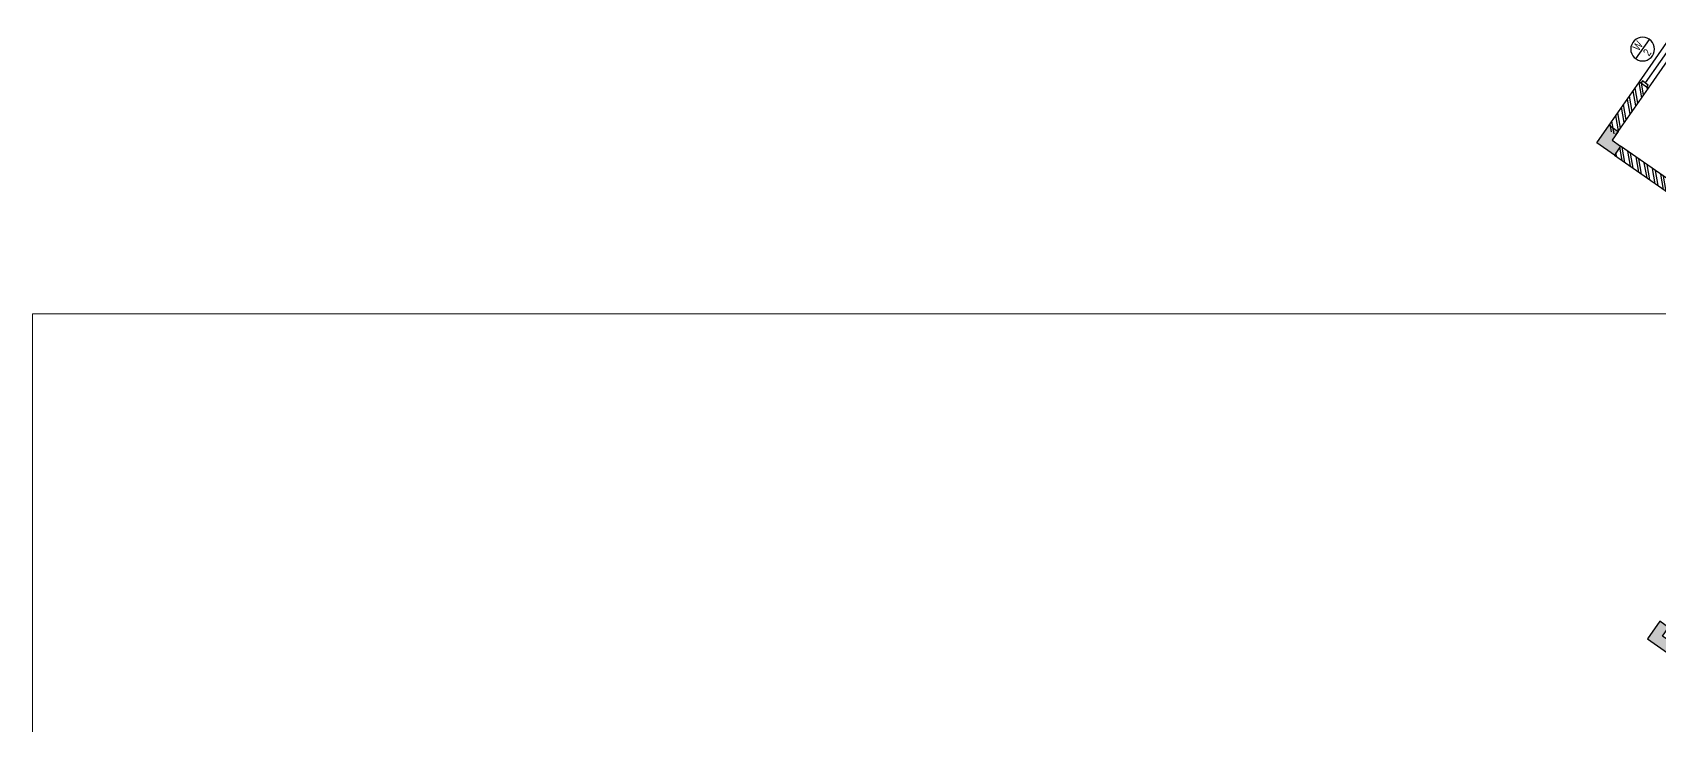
# Model space of a CAD drawing. Header units: millimetres. Extents: x 897770 to 1185420, y -692043 to -233237.
# Drawn here: x 898103 to 932268, y -345895 to -331334 of the extents above; entities that cross this region are included whole.
import ezdxf
from ezdxf.enums import TextEntityAlignment as Align

# ---------------------------------------------------------------- set-up
doc = ezdxf.new("R2010")
doc.units = ezdxf.units.MM
doc.header["$MEASUREMENT"] = 0
for name, color, linetype in [('A-Anno Tags', 6, 'Continuous'), ('A-Wall Patt', 8, 'Continuous'), ('A-Window', 4, 'Continuous'), ('S-Conc Patt', 9, 'Continuous')]:
    doc.layers.add(name, color=color, linetype=linetype)
for name, color, linetype, lineweight in [('A-Wall Sec', 1, 'Continuous', 30), ('Ann_TitleBlock 2', 5, 'Continuous', 25), ('Anno_Tittleblock', 5, 'Continuous', 13), ('DW Tags', 7, 'Continuous', 13), ('S-Concrete', 40, 'Continuous', 30)]:
    doc.layers.add(name, color=color, linetype=linetype, lineweight=lineweight)
doc.styles.add('RM-NAME', font='arial.ttf', dxfattribs={"width": 0.8})
doc.styles.add('TITLE', font='swissel.ttf', dxfattribs={"height": 4.3})

# ---------------------------------------------------------------- blocks, each defined once
blk = doc.blocks.new('win 900')
at = {"layer": 'A-Window', "color": 2, "lineweight": 30}
blk.add_line((430344, -130219), (431444, -130219), dxfattribs=at)
at = {"layer": 'A-Window'}
for points in [[(430294, -130104), (431494, -130104)], [(430294, -130294), (430344, -130294), (430344, -130144), (430294, -130144)], [(431494, -130294), (431444, -130294), (431444, -130144), (431494, -130144)], [(430294, -130334), (431494, -130334)]]:
    blk.add_lwpolyline(points, dxfattribs=at)
blk = doc.blocks.new('V_NO')
at = {"layer": 'A-Anno Tags'}
blk.add_line((250, 0), (-250, 0), dxfattribs=at)
blk.add_circle((0, 0), 250, dxfattribs=at)
at = {"style": 'RM-NAME', "width": 0.8}
for tag, p in [('D_W', (4, 39)), ('DW_NO', (4, -202))]:
    blk.add_attdef(tag, text='', height=168, dxfattribs=at).set_placement(p, align=Align.CENTER)
at = {"style": 'RM-NAME', "width": 0.8, "flags": 1}
for tag, p in [('WIDTH', (11, -445)), ('LINTEL_LVL', (11, -633)), ('DOOR_MATERIAL', (18, -1117)), ('SILL_LVL', (18, -869)), ('HINGES', (18, -1381)), ('HANDLE', (18, -1613)), ('SWING', (18, -2142)), ('LATCH', (18, -1912)), ('SPEC1', (18, -2423)), ('SPEC2', (18, -2647)), ('SPEC3', (18, -2901))]:
    blk.add_attdef(tag, text='', height=168, dxfattribs=at).set_placement(p, align=Align.CENTER)
blk = doc.blocks.new('wqwergtqwerg')
at = {"layer": 'A-Wall Patt'}
h = blk.add_hatch(dxfattribs=at)
h.set_pattern_fill('ANSI32', color=256, scale=400, angle=90, style=0)
h.set_pattern_definition([(135, (640363.34, -388330.48), (-106.06602, -106.06602), []), (135, (640363.34, -388259.77), (-106.06602, -106.06602), [])])
h.paths.add_polyline_path([(514868.7, -429707.2), (514638.7, -429707.2), (514638.7, -430907.2), (514868.7, -430907.2)])
h = blk.add_hatch(dxfattribs=at)
h.set_pattern_fill('ANSI32', color=256, scale=400, angle=90, style=0)
h.set_pattern_definition([(135, (384534.61, -952226.22), (-106.066017, -106.066017), []), (135, (384534.61, -952155.5), (-106.066017, -106.066017), [])])
h.paths.add_polyline_path([(515088.7, -431042.2), (515088.7, -431272.2), (518753.7, -431272.2), (518753.7, -431042.2)])
at = {"layer": 'S-Conc Patt'}
for points in [[(514638.7, -431272.2), (514638.7, -430822.2), (514868.7, -430822.2), (514868.7, -431042.2), (515088.7, -431042.2), (515088.7, -431272.2)], [(521488.7, -438752.2), (521488.7, -439202.2), (522088.7, -439202.2), (522088.7, -438972.2), (521718.7, -438972.2), (521718.7, -438752.2)]]:
    blk.add_hatch(color=256, dxfattribs=at).paths.add_polyline_path(points)
at = {"layer": 'A-Wall Sec'}
for p, q in [((514638.7, -430907.2), (514638.7, -429707.2)), ((514868.7, -430907.2), (514868.7, -429707.2)), ((518753.7, -431042.2), (515088.7, -431042.2)), ((515088.7, -431272.2), (518753.7, -431272.2))]:
    blk.add_line(p, q, dxfattribs=at)
blk.add_lwpolyline([(514638.7, -429707.2), (514868.7, -429707.2)], dxfattribs=at)
at = {"layer": 'S-Concrete'}
for points in [[(514638.7, -431272.2), (514638.7, -430822.2), (514868.7, -430822.2), (514868.7, -431042.2), (515088.7, -431042.2), (515088.7, -431272.2), (514638.7, -431272.2)], [(522088.7, -439202.2), (522088.7, -438972.2), (521718.7, -438972.2), (521718.7, -438752.2), (521488.7, -438752.2), (521488.7, -439202.2), (522088.7, -439202.2)]]:
    blk.add_lwpolyline(points, dxfattribs=at)
at = {"layer": 'DW Tags'}
ref = blk.add_blockref('V_NO', (514298.8, -429107.2), dxfattribs=dict(at, xscale=-1, rotation=90))
ref.add_attrib('D_W', 'W', dxfattribs={"layer": '0', "height": 168, "rotation": 90, "style": 'RM-NAME', "width": 0.8}).set_placement((514259.9, -429111.1), align=Align.CENTER)
ref.add_attrib('DW_NO', '2', dxfattribs={"layer": '0', "height": 168, "rotation": 90, "style": 'RM-NAME', "width": 0.8}).set_placement((514500.9, -429110.2), align=Align.CENTER)
at = {"layer": 'S-Concrete', "rotation": 90}
blk.add_blockref('win 900', (384534.6, -860001.6), dxfattribs=at)
blk = doc.blocks.new('IIITD WD A1- L Format Library')
at = {"layer": 'Anno_Tittleblock', "color": 5}
blk.add_lwpolyline([(0, -7.57), (775, -7.57), (775, 573.91), (0, 573.91)], close=True, dxfattribs=at)
at = {"style": 'TITLE'}
for tag, p, height in [('PROJECT NAME 1', (779.17, 137.4), 2.98), ('PROJECT NAME 2', (779.17, 132.23), 2.98), ('PROJECT_NAME_3', (779.17, 127.37), 2.98), ('1:100@A1', (818.06, 91.92), 2.25), ('03.04.11', (821.96, 84.64), 2.25), ('A-2.03', (844.81, 84.28), 4), ('AC', (827.5, 76.14), 2.25), ('A', (858.85, 75.94), 3.66)]:
    blk.add_attdef(tag, p, '', height=height, dxfattribs=at)
for p in [(780.3, 113.01), (780.3, 106.37)]:
    blk.add_attdef('FIRST FLOOR PLAN', text='', height=3.39, dxfattribs=at).set_placement(p, align=Align.TOP_LEFT)

msp = doc.modelspace()

# ---------------------------------------------------------------- block references
at = {"layer": 'A-Anno Tags', "rotation": 324.9999694210782}
msp.add_blockref('wqwergtqwerg', (756752.3, 314811.6, 0), dxfattribs=at)
at = {"layer": 'Ann_TitleBlock 2', "xscale": 95.87942333735619, "yscale": 95.87942333735619, "zscale": 95.87942333735619}
msp.add_blockref('IIITD WD A1- L Format Library', (898103.1, -392269.1), dxfattribs=at)

doc.saveas('drawing.dxf')
